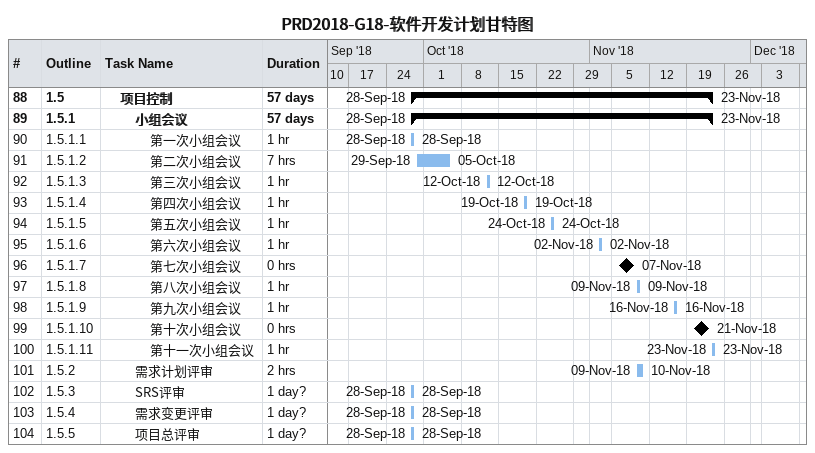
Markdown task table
PRD2018-G18-软件开发计划甘特图

| ID | WBS | Task | Duration | Start | Finish |
|---|---|---|---|---|---|
| 88 | 1.5 | **项目控制** | 57d | 2018-09-28 | 2018-11-23 |
| 89 | 1.5.1 | **小组会议** | 57d | 2018-09-28 | 2018-11-23 |
| 90 | 1.5.1.1 | 第一次小组会议 | 1h | 2018-09-28 | 2018-09-28 |
| 91 | 1.5.1.2 | 第二次小组会议 | 7h | 2018-09-29 | 2018-10-05 |
| 92 | 1.5.1.3 | 第三次小组会议 | 1h | 2018-10-12 | 2018-10-12 |
| 93 | 1.5.1.4 | 第四次小组会议 | 1h | 2018-10-19 | 2018-10-19 |
| 94 | 1.5.1.5 | 第五次小组会议 | 1h | 2018-10-24 | 2018-10-24 |
| 95 | 1.5.1.6 | 第六次小组会议 | 1h | 2018-11-02 | 2018-11-02 |
| 96 | 1.5.1.7 | 第七次小组会议 | 0h | 2018-11-07 | 2018-11-07 |
| 97 | 1.5.1.8 | 第八次小组会议 | 1h | 2018-11-09 | 2018-11-09 |
| 98 | 1.5.1.9 | 第九次小组会议 | 1h | 2018-11-16 | 2018-11-16 |
| 99 | 1.5.1.10 | 第十次小组会议 | 0h | 2018-11-21 | 2018-11-21 |
| 100 | 1.5.1.11 | 第十一次小组会议 | 1h | 2018-11-23 | 2018-11-23 |
| 101 | 1.5.2 | 需求计划评审 | 2h | 2018-11-09 | 2018-11-10 |
| 102 | 1.5.3 | SRS评审 | 1d? | 2018-09-28 | 2018-09-28 |
| 103 | 1.5.4 | 需求变更评审 | 1d? | 2018-09-28 | 2018-09-28 |
| 104 | 1.5.5 | 项目总评审 | 1d? | 2018-09-28 | 2018-09-28 |
